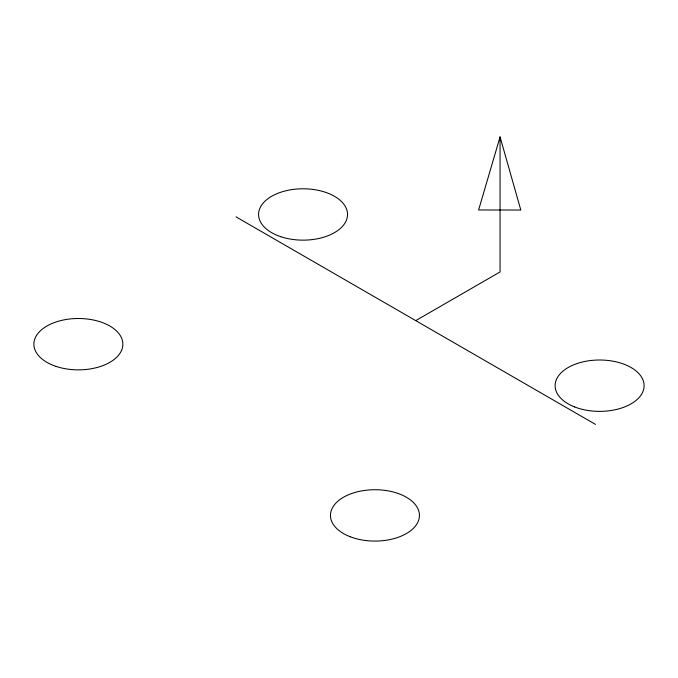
<?xml version="1.0" encoding="UTF-8"?>
<svg xmlns="http://www.w3.org/2000/svg" width="678" height="678" viewBox="0 0 678 678"><rect width="100%" height="100%" fill="white"/><g stroke="black" fill="none" stroke-linecap="round" stroke-linejoin="round"><path stroke-width="1.02" d="M500.059 136.914L478.609 209.977L520.814 210.036L500.059 136.914L500.059 271.946L415.741 320.626M236.003 216.858L595.479 424.394M280.811 236.707A44.485 25.679 0 0 0 347.534 214.468A44.485 25.679 0 0 0 280.811 192.23A44.485 25.679 0 0 0 280.811 236.707M574.681 406.961A44.485 25.679 0 0 0 643.99 387.519A44.485 25.679 0 0 0 580.182 362.586A44.485 25.679 0 0 0 574.681 406.961M56.138 366.425A44.485 25.679 0 0 0 122.862 344.178A44.485 25.679 0 0 0 56.138 321.94A44.485 25.679 0 0 0 56.138 366.425M350.018 536.671A44.485 25.679 0 0 0 419.318 517.238A44.485 25.679 0 0 0 355.509 492.304A44.485 25.679 0 0 0 350.018 536.671"/></g></svg>
